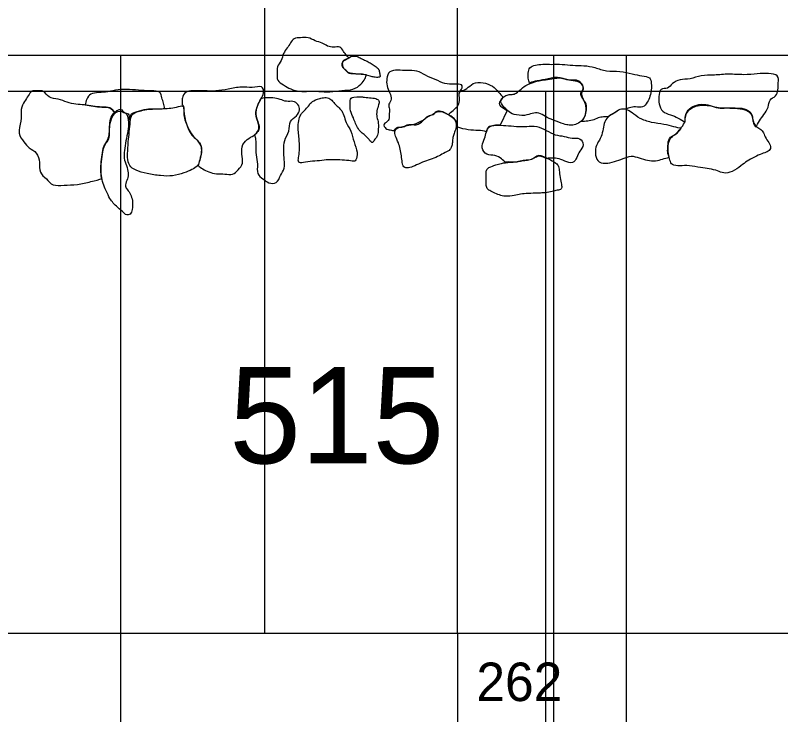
# Model space of a CAD drawing. Extents: x -271.8 to -179.5, y -302.5 to -251.
# Drawn here: x -244.59 to -236.65, y -270.85 to -263.58 of the extents above; entities that cross this region are included whole.
import ezdxf

# ---------------------------------------------------------------- set-up
doc = ezdxf.new("R2010")
doc.units = 0
for name, color, linetype in [('Brick', 7, 'Continuous'), ('Quadrat Boundaries', 7, 'Continuous'), ('Quadrat Boundaries 1981 Field School', 7, 'Continuous'), ('Quadrat Numbers', 7, 'Continuous'), ('Smokehouse Dairy Outline', 7, 'Continuous'), ('Stone', 7, 'Continuous')]:
    doc.layers.add(name, color=color, linetype=linetype)

msp = doc.modelspace()

# ---------------------------------------------------------------- linework, layer by layer
at = {"layer": 'Brick'}
msp.add_open_spline([(-239.3908, -265.1065), (-239.4797, -265.1065), (-239.5919, -265.1299), (-239.6573, -265.158), (-239.6947, -265.172), (-239.7041, -265.2141), (-239.7041, -265.2561), (-239.7041, -265.3169), (-239.7041, -265.3637), (-239.6807, -265.4011), (-239.6293, -265.4198), (-239.5638, -265.4525), (-239.5077, -265.4665), (-239.4049, -265.4572), (-239.3488, -265.4385), (-239.2693, -265.4338), (-239.1618, -265.4291), (-239.115, -265.4291), (-239.0262, -265.4198), (-238.9794, -265.4011), (-238.9233, -265.3964), (-238.914, -265.3637), (-238.928, -265.3122), (-238.942, -265.2234), (-238.9467, -265.1626), (-238.9654, -265.1252), (-239.0168, -265.0925), (-239.0823, -265.0645), (-239.1431, -265.0411), (-239.1664, -265.0411), (-239.2179, -265.0738), (-239.274, -265.0878), (-239.3301, -265.0925), (-239.3908, -265.1065), (-239.3908, -265.1065), (-239.3908, -265.1065)], degree=3, dxfattribs=at)
at = {"layer": 'Quadrat Boundaries'}
for p, q in [((-242, -270), (-242, -262)), ((-240, -270), (-240, -262)), ((-250, -270), (-242, -270)), ((-242, -270), (-240, -270)), ((-240, -270), (-240, -272)), ((-240, -270), (-232, -270))]:
    msp.add_line(p, q, dxfattribs=at)
at = {"layer": 'Quadrat Boundaries 1981 Field School'}
for points in [[(-243.5, -264), (-248.5, -264)], [(-238.25, -264), (-239, -264)]]:
    msp.add_lwpolyline(points, dxfattribs=at)
for points in [[(-239, -264), (-243.5, -264), (-243.5, -271), (-239, -271)], [(-231.75, -264), (-238.25, -264), (-238.25, -271), (-231.75, -271)]]:
    msp.add_lwpolyline(points, close=True, dxfattribs=at)
at = {"layer": 'Smokehouse Dairy Outline'}
msp.add_line((-227.084, -264.3753), (-239.084, -264.3753), dxfattribs=at)
msp.add_lwpolyline([(-239.084, -264.3753), (-255.084, -264.3753), (-255.084, -280.3753), (-239.084, -280.3753)], close=True, dxfattribs=at)
at = {"layer": 'Stone'}
for p, q in [((-239.486, -264.5709), (-239.5577, -264.7243)), ((-243.4097, -264.6661), (-243.3975, -264.6708))]:
    msp.add_line(p, q, dxfattribs=at)
for points in [[(-241.1275, -264.0242), (-241.1332, -264.0189), (-241.1527, -263.9996), (-241.1823, -263.9628), (-241.2184, -263.9), (-241.2856, -263.9194), (-241.3516, -263.9058), (-241.4027, -263.8673), (-241.4795, -263.8525), (-241.5496, -263.8056), (-241.6308, -263.8167), (-241.7009, -263.8181), (-241.7349, -263.8698), (-241.7652, -263.9213), (-241.8108, -263.9763), (-241.825, -264.057), (-241.8791, -264.1159), (-241.8702, -264.1899), (-241.8806, -264.2626), (-241.8049, -264.3064), (-241.7343, -264.3511), (-241.6408, -264.3775), (-241.5429, -264.3717), (-241.4417, -264.3707), (-241.3255, -264.3835), (-241.2015, -264.3579), (-241.0785, -264.3623), (-240.9969, -264.2963), (-240.9576, -264.243), (-240.9478, -264.2094), (-240.9461, -264.2024)], [(-240.9461, -264.2024), (-240.9513, -264.2014), (-240.9718, -264.1977), (-241.0035, -264.1936), (-241.043, -264.1966), (-241.0808, -264.1874), (-241.1298, -264.1935), (-241.1583, -264.1529), (-241.198, -264.1266), (-241.1987, -264.0851), (-241.1855, -264.0432), (-241.1501, -264.0387), (-241.1313, -264.0268), (-241.1275, -264.0242)], [(-241.1019, -264.0079), (-241.1393, -264.0313), (-241.186, -264.0547), (-241.1954, -264.078), (-241.1907, -264.1248), (-241.1627, -264.1528), (-241.1253, -264.1856), (-241.0785, -264.1902), (-241.0411, -264.1949), (-241.0084, -264.1949), (-240.9616, -264.1996), (-240.9055, -264.2136), (-240.8681, -264.2276), (-240.8167, -264.2276), (-240.798, -264.223), (-240.812, -264.1809), (-240.812, -264.1435), (-240.8541, -264.1108), (-240.8962, -264.0827), (-240.9383, -264.0593), (-240.9757, -264.0453), (-241.0224, -264.0173), (-241.0598, -264.0032), (-241.1019, -264.0079), (-241.1019, -264.0079), (-241.1019, -264.0079)], [(-239.2546, -264.2863), (-239.2589, -264.273), (-239.2687, -264.2373), (-239.2668, -264.1843), (-239.2565, -264.1211), (-239.1942, -264.097), (-239.1175, -264.0897), (-239.0245, -264.0934), (-238.9154, -264.0892), (-238.8036, -264.1043), (-238.6873, -264.1025), (-238.5739, -264.1213), (-238.4561, -264.1697), (-238.3143, -264.1588), (-238.1825, -264.1912), (-238.084, -264.2142), (-237.9954, -264.2214), (-237.9869, -264.2927), (-237.9867, -264.3536), (-237.9993, -264.4261), (-238.0281, -264.4857), (-238.0718, -264.549), (-238.1545, -264.5298), (-238.2165, -264.5419), (-238.2492, -264.5553), (-238.2557, -264.5581)], [(-240.0961, -264.6139), (-240.0831, -264.603), (-240.044, -264.57), (-239.9875, -264.5222), (-239.9757, -264.4468), (-239.9907, -264.388), (-239.9539, -264.3549), (-239.9421, -264.2938), (-240.0364, -264.2993), (-240.1285, -264.2994), (-240.2319, -264.2478), (-240.3349, -264.2087), (-240.4188, -264.1501), (-240.5271, -264.1616), (-240.6175, -264.1488), (-240.7156, -264.1594), (-240.7357, -264.2412), (-240.7385, -264.3151), (-240.7026, -264.3851), (-240.6783, -264.4594), (-240.7229, -264.5045), (-240.7026, -264.5591), (-240.7122, -264.6137), (-240.7041, -264.6854), (-240.7819, -264.7062), (-240.7446, -264.7688), (-240.698, -264.7716), (-240.6678, -264.7798), (-240.6567, -264.7833)], [(-236.9014, -264.7419), (-236.8932, -264.7261), (-236.8679, -264.6788), (-236.821, -264.615), (-236.7673, -264.5401), (-236.7673, -264.4539), (-236.692, -264.4288), (-236.6695, -264.3554), (-236.6733, -264.2876), (-236.6594, -264.2012), (-236.7748, -264.1837), (-236.8814, -264.1878), (-237.0304, -264.2052), (-237.1828, -264.1886), (-237.3349, -264.2074), (-237.4736, -264.204), (-237.5853, -264.25), (-237.6939, -264.2444), (-237.7728, -264.2888), (-237.8153, -264.3521), (-237.8944, -264.3337), (-237.9141, -264.429), (-237.911, -264.5011), (-237.8791, -264.5896), (-237.7891, -264.6148), (-237.7078, -264.6472), (-237.6594, -264.6795), (-237.6373, -264.6926)], [(-238.9374, -264.2323), (-239.1057, -264.251), (-239.2366, -264.2791), (-239.3114, -264.3211), (-239.3675, -264.3772), (-239.4142, -264.4053), (-239.4516, -264.4053), (-239.4984, -264.41), (-239.5404, -264.4474), (-239.5638, -264.4941), (-239.475, -264.5783), (-239.4236, -264.6157), (-239.2973, -264.6297), (-239.2225, -264.597), (-239.1571, -264.5923), (-239.087, -264.6344), (-239.0122, -264.6718), (-238.8859, -264.7185), (-238.8439, -264.7232), (-238.7924, -264.7279), (-238.727, -264.6951), (-238.6896, -264.6577), (-238.6662, -264.597), (-238.6709, -264.4941), (-238.7036, -264.4427), (-238.7176, -264.3866), (-238.6943, -264.3539), (-238.7036, -264.3024), (-238.755, -264.2604), (-238.8439, -264.2557), (-238.9374, -264.2323), (-238.9374, -264.2323), (-238.9374, -264.2323)], [(-238.7158, -264.686), (-238.7058, -264.6774), (-238.6816, -264.6528), (-238.66, -264.5858), (-238.6567, -264.5015), (-238.7043, -264.4475), (-238.7316, -264.3883), (-238.6825, -264.3537), (-238.7018, -264.2936), (-238.759, -264.2467), (-238.8483, -264.266), (-238.9593, -264.2123), (-239.0945, -264.2541), (-239.2008, -264.2646), (-239.2487, -264.2836), (-239.2546, -264.2863)], [(-242.6927, -265.1428), (-242.679, -265.1553), (-242.6485, -265.1798), (-242.5837, -265.2111), (-242.502, -265.2325), (-242.4155, -265.2288), (-242.3286, -265.2466), (-242.2774, -265.1879), (-242.2192, -265.1245), (-242.243, -265.025), (-242.2385, -264.9194), (-242.1667, -264.856), (-242.0949, -264.8243), (-242.0513, -264.7593), (-242.073, -264.6863), (-242.1031, -264.611), (-242.0799, -264.5226), (-242.0416, -264.4508), (-242.0067, -264.3933), (-242.0187, -264.3078), (-242.1327, -264.3393), (-242.2395, -264.3216), (-242.3818, -264.3506), (-242.511, -264.3727), (-242.6315, -264.3663), (-242.7287, -264.3698), (-242.8122, -264.3626), (-242.8595, -264.4277), (-242.8597, -264.4773), (-242.8597, -264.5063), (-242.8597, -264.5101)], [(-239.9698, -264.3696), (-239.9463, -264.3649), (-239.9032, -264.3509), (-239.8452, -264.2829), (-239.7328, -264.2744), (-239.631, -264.316), (-239.5726, -264.3821), (-239.5414, -264.4169), (-239.5278, -264.432)], [(-243.5617, -264.5924), (-243.5715, -264.5745), (-243.6023, -264.5334), (-243.6941, -264.5396), (-243.7864, -264.5265), (-243.8738, -264.5108), (-243.9609, -264.5113), (-244.0546, -264.4862), (-244.1423, -264.4509), (-244.2494, -264.4435), (-244.292, -264.3574), (-244.3647, -264.3718), (-244.4249, -264.3596), (-244.4557, -264.4215), (-244.4958, -264.4743), (-244.54, -264.5538), (-244.5223, -264.6814), (-244.5742, -264.8136), (-244.4953, -264.8996), (-244.4535, -264.9643), (-244.3625, -265.0036), (-244.3345, -265.1103), (-244.3465, -265.2187), (-244.264, -265.2799), (-244.208, -265.3582), (-244.0895, -265.3465), (-243.9455, -265.344), (-243.8053, -265.3118), (-243.7155, -265.2869), (-243.6947, -265.281)], [(-243.0411, -264.551), (-243.0437, -264.5333), (-243.0507, -264.4933), (-243.0712, -264.4423), (-243.0775, -264.3704), (-243.1772, -264.367), (-243.2782, -264.3648), (-243.4054, -264.3513), (-243.5258, -264.3543), (-243.631, -264.3789), (-243.7246, -264.3871), (-243.8138, -264.3903), (-243.8536, -264.4548), (-243.8633, -264.4948), (-243.8661, -264.5143)], [(-240.999, -264.4287), (-241.0738, -264.4287), (-241.1159, -264.438), (-241.1159, -264.4941), (-241.1159, -264.5736), (-241.0785, -264.6531), (-241.0598, -264.7045), (-241.0318, -264.7653), (-240.9897, -264.812), (-240.9523, -264.8307), (-240.9055, -264.8915), (-240.8822, -264.9149), (-240.8588, -264.8681), (-240.8261, -264.8354), (-240.8214, -264.7653), (-240.8214, -264.6811), (-240.8448, -264.6297), (-240.8354, -264.5549), (-240.812, -264.4988), (-240.812, -264.4614), (-240.8588, -264.4427), (-240.9336, -264.438), (-240.999, -264.4287), (-240.999, -264.4287), (-240.999, -264.4287)], [(-240.0961, -264.6139), (-240.0831, -264.603), (-240.044, -264.57), (-239.9875, -264.5222), (-239.9757, -264.4468), (-239.9885, -264.3965), (-239.9739, -264.3752), (-239.9698, -264.3696)], [(-242.1073, -264.8245), (-242.1034, -264.8373), (-242.0941, -264.8729), (-242.0918, -264.9382), (-242.0974, -265.0328), (-242.071, -265.1291), (-242.0884, -265.2359), (-242.0164, -265.2819), (-241.9648, -265.328), (-241.8708, -265.3362), (-241.8401, -265.2443), (-241.7907, -265.1759), (-241.8001, -265.0822), (-241.8035, -264.9907), (-241.806, -264.8801), (-241.7395, -264.7897), (-241.7478, -264.6745), (-241.6636, -264.6296), (-241.6327, -264.5641), (-241.6499, -264.5069), (-241.706, -264.4687), (-241.7759, -264.4839), (-241.841, -264.4537), (-241.9174, -264.4391), (-241.9862, -264.4367), (-242.0299, -264.4469), (-242.0403, -264.4498)], [(-242.0403, -264.4498), (-242.0407, -264.4506), (-242.0531, -264.4722), (-242.0799, -264.5226), (-242.1031, -264.611), (-242.073, -264.6863), (-242.0513, -264.7593), (-242.081, -264.8035), (-242.104, -264.822), (-242.1073, -264.8245)], [(-241.4291, -264.4474), (-241.5039, -264.4661), (-241.5413, -264.5175), (-241.5741, -264.5596), (-241.6255, -264.6016), (-241.6442, -264.6531), (-241.6582, -264.7419), (-241.6489, -264.812), (-241.6442, -264.8775), (-241.6395, -264.9429), (-241.6442, -265.0317), (-241.6582, -265.0925), (-241.6395, -265.1252), (-241.56, -265.1019), (-241.4525, -265.0972), (-241.3637, -265.0832), (-241.2749, -265.0832), (-241.172, -265.0878), (-241.0832, -265.0972), (-241.0551, -265.1019), (-241.0318, -265.0084), (-241.0785, -264.8962), (-241.1019, -264.784), (-241.1627, -264.6951), (-241.1767, -264.6203), (-241.2094, -264.5596), (-241.2515, -264.5268), (-241.2842, -264.4894), (-241.3123, -264.4567), (-241.359, -264.4287), (-241.4291, -264.4474), (-241.4291, -264.4474), (-241.4291, -264.4474)], [(-239.5278, -264.432), (-239.5321, -264.4367), (-239.548, -264.4565), (-239.5863, -264.5148), (-239.5216, -264.5479), (-239.486, -264.5709)], [(-237.3712, -264.5222), (-237.4741, -264.5081), (-237.5676, -264.5362), (-237.619, -264.5876), (-237.6377, -264.6484), (-237.6377, -264.6951), (-237.6845, -264.7653), (-237.7359, -264.8167), (-237.8013, -264.8634), (-237.8154, -264.9336), (-237.8154, -265.0224), (-237.792, -265.0925), (-237.7826, -265.1393), (-237.6891, -265.1486), (-237.6003, -265.1393), (-237.4694, -265.1673), (-237.3899, -265.1767), (-237.2918, -265.1954), (-237.245, -265.2281), (-237.1468, -265.2141), (-237.0533, -265.1439), (-236.9972, -265.0972), (-236.9178, -265.0551), (-236.8383, -265.0177), (-236.7822, -265.0037), (-236.7448, -264.971), (-236.7541, -264.9195), (-236.8009, -264.8634), (-236.8243, -264.798), (-236.8476, -264.7653), (-236.8944, -264.7466), (-236.9271, -264.7045), (-236.9365, -264.6531), (-236.9505, -264.6016), (-237.0066, -264.5596), (-237.1235, -264.5455), (-237.2263, -264.5455), (-237.2871, -264.5455), (-237.3712, -264.5222), (-237.3712, -264.5222), (-237.3712, -264.5222)], [(-237.6373, -264.6926), (-237.6355, -264.6786), (-237.642, -264.6413), (-237.6221, -264.582), (-237.5642, -264.5255), (-237.4718, -264.5006), (-237.3756, -264.517), (-237.2966, -264.5502), (-237.212, -264.5436), (-237.1189, -264.5464), (-237.0208, -264.5449), (-236.9456, -264.5924), (-236.9356, -264.6532), (-236.932, -264.7026), (-236.9133, -264.7327), (-236.9014, -264.7419)], [(-243.8661, -264.5143), (-243.8373, -264.5173), (-243.7808, -264.5273), (-243.6941, -264.5396), (-243.6023, -264.5334), (-243.5715, -264.5745), (-243.5617, -264.5924)], [(-243.4628, -264.5923), (-243.4861, -264.5689), (-243.5563, -264.5876), (-243.5983, -264.6531), (-243.6124, -264.7559), (-243.6124, -264.8027), (-243.6264, -264.8775), (-243.6731, -264.9476), (-243.6872, -265.0177), (-243.7012, -265.1346), (-243.7012, -265.2281), (-243.6872, -265.3122), (-243.6591, -265.3824), (-243.617, -265.4759), (-243.5843, -265.5226), (-243.5469, -265.5647), (-243.4768, -265.6208), (-243.4441, -265.6582), (-243.4207, -265.6582), (-243.3786, -265.6395), (-243.3739, -265.56), (-243.3739, -265.4899), (-243.402, -265.4244), (-243.4347, -265.387), (-243.4581, -265.3496), (-243.4207, -265.2795), (-243.416, -265.2234), (-243.4347, -265.1439), (-243.4674, -265.0691), (-243.4581, -264.9897), (-243.4441, -264.8868), (-243.4207, -264.784), (-243.4113, -264.6905), (-243.43, -264.6016), (-243.4628, -264.5923), (-243.4628, -264.5923), (-243.4628, -264.5923)], [(-243.5617, -264.5924), (-243.56, -264.5908), (-243.5379, -264.5714), (-243.4903, -264.5492), (-243.4663, -264.5986), (-243.4114, -264.5965), (-243.4084, -264.6377), (-243.4097, -264.6661)], [(-243.0888, -264.5549), (-243.2056, -264.5549), (-243.3178, -264.5783), (-243.388, -264.611), (-243.3973, -264.6811), (-243.4067, -264.7933), (-243.4207, -264.9008), (-243.4207, -264.971), (-243.43, -265.0598), (-243.4113, -265.1486), (-243.3459, -265.1954), (-243.2243, -265.2281), (-243.0794, -265.2515), (-242.9579, -265.2561), (-242.8363, -265.2187), (-242.7522, -265.186), (-242.6961, -265.1486), (-242.682, -265.1112), (-242.6587, -265.013), (-242.6587, -264.9523), (-242.6774, -264.9102), (-242.7148, -264.8681), (-242.7662, -264.8167), (-242.8036, -264.7372), (-242.8316, -264.6624), (-242.841, -264.5923), (-242.841, -264.5455), (-242.855, -264.5128), (-242.9392, -264.5455), (-243.014, -264.5502), (-243.0888, -264.5549), (-243.0888, -264.5549), (-243.0888, -264.5549)], [(-243.3975, -264.6708), (-243.398, -264.6485), (-243.3986, -264.5975), (-243.3009, -264.575), (-243.207, -264.5472), (-243.1119, -264.5588), (-243.0568, -264.5522), (-243.0411, -264.551)], [(-242.8597, -264.5101), (-242.858, -264.5107), (-242.8487, -264.516), (-242.8367, -264.5511), (-242.8439, -264.5994), (-242.8341, -264.6669), (-242.8014, -264.7386), (-242.7754, -264.8172), (-242.7177, -264.8635), (-242.6771, -264.9055), (-242.6531, -264.9562), (-242.658, -265.0276), (-242.6763, -265.0882), (-242.6878, -265.1332), (-242.6927, -265.1428)], [(-240.6567, -264.7833), (-240.6525, -264.7675), (-240.6239, -264.7332), (-240.5642, -264.7534), (-240.512, -264.7034), (-240.4271, -264.7336), (-240.3551, -264.6788), (-240.3092, -264.6192), (-240.2471, -264.6235), (-240.2194, -264.565), (-240.1522, -264.5818), (-240.1178, -264.6019), (-240.0979, -264.6129), (-240.0961, -264.6139)], [(-240.3492, -264.6671), (-240.438, -264.7185), (-240.5175, -264.7185), (-240.5643, -264.7419), (-240.625, -264.7466), (-240.6578, -264.7886), (-240.6484, -264.8307), (-240.611, -264.9102), (-240.5923, -264.971), (-240.583, -265.0411), (-240.5736, -265.1159), (-240.5643, -265.1626), (-240.5128, -265.172), (-240.4474, -265.1486), (-240.3632, -265.1065), (-240.2838, -265.0832), (-240.2043, -265.0504), (-240.1482, -265.0177), (-240.0781, -264.985), (-240.064, -264.9569), (-240.0547, -264.9195), (-240.05, -264.8588), (-240.0407, -264.826), (-240.022, -264.7699), (-240.0079, -264.7279), (-240.022, -264.6718), (-240.0547, -264.639), (-240.1014, -264.611), (-240.1575, -264.5829), (-240.2136, -264.5783), (-240.2557, -264.6157), (-240.2978, -264.625), (-240.3492, -264.6671), (-240.3492, -264.6671), (-240.3492, -264.6671)], [(-237.678, -264.7582), (-237.6958, -264.7546), (-237.7527, -264.7423), (-237.8531, -264.7137), (-237.99, -264.6996), (-238.1133, -264.6569), (-238.19, -264.5923), (-238.2472, -264.5544), (-238.3155, -264.5542), (-238.3722, -264.6019), (-238.4429, -264.6328), (-238.4814, -264.7058), (-238.4908, -264.7816), (-238.5131, -264.8643), (-238.5646, -264.9314), (-238.5717, -265.016), (-238.5564, -265.1019), (-238.4643, -265.1303), (-238.3715, -265.0997), (-238.2815, -265.0732), (-238.1952, -265.0349), (-238.1148, -265.0656), (-238.0268, -265.0915), (-237.9429, -265.1003), (-237.8689, -265.0759), (-237.8275, -265.0636), (-237.8032, -265.0566)], [(-238.2557, -264.5581), (-238.2723, -264.5544), (-238.317, -264.5555), (-238.3701, -264.6002), (-238.4176, -264.6217), (-238.4363, -264.6385)], [(-243.6947, -265.281), (-243.698, -265.2636), (-243.7033, -265.2146), (-243.7037, -265.126), (-243.6873, -265.0343), (-243.681, -264.9396), (-243.618, -264.8843), (-243.6113, -264.812), (-243.6135, -264.7374), (-243.6063, -264.6609), (-243.5809, -264.6102), (-243.5617, -264.5924)], [(-240.0113, -264.7425), (-240.0098, -264.7377), (-240.004, -264.7143), (-240.016, -264.6717), (-240.0542, -264.6371), (-240.0822, -264.6217), (-240.0961, -264.6139)], [(-238.4363, -264.6385), (-238.4413, -264.6387), (-238.4698, -264.6398), (-238.526, -264.6374), (-238.5835, -264.671), (-238.6495, -264.6842), (-238.6898, -264.6858), (-238.7158, -264.686)], [(-239.7005, -264.7916), (-239.7273, -264.7839), (-239.7822, -264.7782), (-239.8874, -264.7763), (-239.9623, -264.7571), (-240.0113, -264.7425)], [(-239.5082, -265.1081), (-239.5124, -265.1027), (-239.5401, -265.0706), (-239.6072, -265.0319), (-239.7016, -265.0399), (-239.7595, -264.9589), (-239.7257, -264.8794), (-239.7026, -264.8093), (-239.6922, -264.7398), (-239.6008, -264.7203), (-239.4993, -264.7272), (-239.3845, -264.7381), (-239.282, -264.7384), (-239.1777, -264.7285), (-239.0766, -264.7772), (-238.986, -264.8324), (-238.8921, -264.8355), (-238.8125, -264.8668), (-238.7261, -264.8498), (-238.6779, -264.9298), (-238.7372, -264.9953), (-238.7591, -265.0575), (-238.7987, -265.1292), (-238.8875, -265.0966), (-238.9658, -265.064), (-239.0362, -265.0652), (-239.0678, -265.0697), (-239.07, -265.07)], [(-239.5577, -264.7243), (-239.5809, -264.7237), (-239.6228, -264.725), (-239.6866, -264.7387), (-239.6966, -264.7743), (-239.7005, -264.7916)], [(-237.8032, -265.0566), (-237.8078, -265.0451), (-237.8239, -265.0074), (-237.8138, -264.941), (-237.8136, -264.8521), (-237.7317, -264.823), (-237.6995, -264.7816), (-237.6802, -264.7605), (-237.678, -264.7582)], [(-239.07, -265.07), (-239.0741, -265.0682), (-239.0979, -265.0575), (-239.1282, -265.0408), (-239.1802, -265.0385), (-239.2138, -265.0806), (-239.2737, -265.0891), (-239.3324, -265.0894), (-239.3989, -265.114), (-239.4591, -265.1049), (-239.4987, -265.1071), (-239.5082, -265.1081)]]:
    msp.add_open_spline(points, degree=3, dxfattribs=at)

# ---------------------------------------------------------------- texts
at = {"layer": 'Quadrat Boundaries 1981 Field School'}
msp.add_text('515', height=1, dxfattribs=at).set_placement((-242.3696, -268.2375))
at = {"layer": 'Quadrat Numbers'}
msp.add_text('262', height=0.4, dxfattribs=at).set_placement((-239.8045, -270.7073))

doc.saveas('drawing.dxf')
